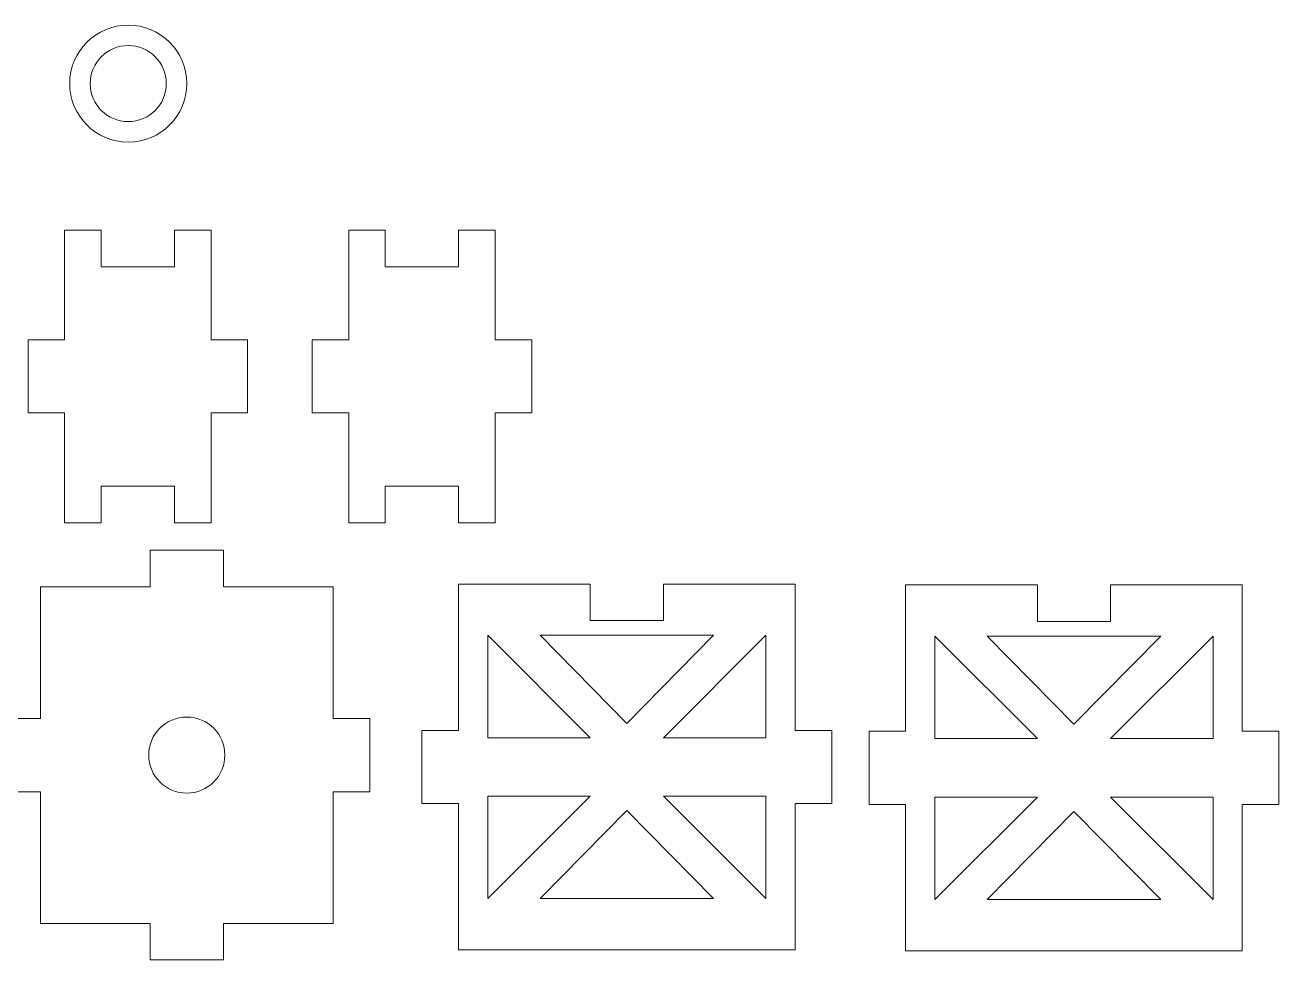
# Model space of a CAD drawing. Header units: inches. Extents: x 0.18 to 8.84, y -3.52 to -0.25.
# Drawn here: x 4.556 to 8.839, y -3.49 to -0.296 of the extents above; entities that cross this region are included whole.
import ezdxf

# ---------------------------------------------------------------- set-up
doc = ezdxf.new("R2010")
doc.units = ezdxf.units.IN
doc.header["$MEASUREMENT"] = 0
doc.layers.add('Layer 1', color=7, linetype='Continuous')

# ---------------------------------------------------------------- blocks, each defined once
blk = doc.blocks.new('block 103')
at = {"layer": 'Layer 1', "color": 7, "lineweight": 15, "true_color": 0xffffff}
blk.add_lwpolyline([(4.8163, -0.9964), (4.6913, -0.9964)], dxfattribs=at)
blk = doc.blocks.new('block 104')
at = {"layer": 'Layer 1', "color": 7, "lineweight": 15, "true_color": 0xffffff}
blk.add_lwpolyline([(4.8163, -1.1214), (4.8163, -0.9964)], dxfattribs=at)
blk = doc.blocks.new('block 105')
at = {"layer": 'Layer 1', "color": 7, "lineweight": 15, "true_color": 0xffffff}
blk.add_lwpolyline([(5.0663, -1.1214), (4.8163, -1.1214)], dxfattribs=at)
blk = doc.blocks.new('block 106')
at = {"layer": 'Layer 1', "color": 7, "lineweight": 15, "true_color": 0xffffff}
blk.add_lwpolyline([(5.0663, -0.9964), (5.0663, -1.1214)], dxfattribs=at)
blk = doc.blocks.new('block 107')
at = {"layer": 'Layer 1', "color": 7, "lineweight": 15, "true_color": 0xffffff}
blk.add_lwpolyline([(5.1913, -0.9964), (5.0663, -0.9964)], dxfattribs=at)
blk = doc.blocks.new('block 108')
at = {"layer": 'Layer 1', "color": 7, "lineweight": 15, "true_color": 0xffffff}
blk.add_lwpolyline([(5.1913, -1.3714), (5.1913, -0.9964)], dxfattribs=at)
blk = doc.blocks.new('block 109')
at = {"layer": 'Layer 1', "color": 7, "lineweight": 15, "true_color": 0xffffff}
blk.add_lwpolyline([(5.3163, -1.3714), (5.1913, -1.3714)], dxfattribs=at)
blk = doc.blocks.new('block 110')
at = {"layer": 'Layer 1', "color": 7, "lineweight": 15, "true_color": 0xffffff}
blk.add_lwpolyline([(5.3163, -1.6214), (5.3163, -1.3714)], dxfattribs=at)
blk = doc.blocks.new('block 111')
at = {"layer": 'Layer 1', "color": 7, "lineweight": 15, "true_color": 0xffffff}
blk.add_lwpolyline([(5.1913, -1.6214), (5.3163, -1.6214)], dxfattribs=at)
blk = doc.blocks.new('block 112')
at = {"layer": 'Layer 1', "color": 7, "lineweight": 15, "true_color": 0xffffff}
blk.add_lwpolyline([(5.1913, -1.9964), (5.1913, -1.6214)], dxfattribs=at)
blk = doc.blocks.new('block 113')
at = {"layer": 'Layer 1', "color": 7, "lineweight": 15, "true_color": 0xffffff}
blk.add_lwpolyline([(5.0663, -1.9964), (5.1913, -1.9964)], dxfattribs=at)
blk = doc.blocks.new('block 114')
at = {"layer": 'Layer 1', "color": 7, "lineweight": 15, "true_color": 0xffffff}
blk.add_lwpolyline([(5.0663, -1.8714), (5.0663, -1.9964)], dxfattribs=at)
blk = doc.blocks.new('block 115')
at = {"layer": 'Layer 1', "color": 7, "lineweight": 15, "true_color": 0xffffff}
blk.add_lwpolyline([(4.8163, -1.8714), (5.0663, -1.8714)], dxfattribs=at)
blk = doc.blocks.new('block 116')
at = {"layer": 'Layer 1', "color": 7, "lineweight": 15, "true_color": 0xffffff}
blk.add_lwpolyline([(4.8163, -1.9964), (4.8163, -1.8714)], dxfattribs=at)
blk = doc.blocks.new('block 117')
at = {"layer": 'Layer 1', "color": 7, "lineweight": 15, "true_color": 0xffffff}
blk.add_lwpolyline([(4.6913, -1.9964), (4.8163, -1.9964)], dxfattribs=at)
blk = doc.blocks.new('block 118')
at = {"layer": 'Layer 1', "color": 7, "lineweight": 15, "true_color": 0xffffff}
blk.add_lwpolyline([(4.6913, -1.6214), (4.6913, -1.9964)], dxfattribs=at)
blk = doc.blocks.new('block 119')
at = {"layer": 'Layer 1', "color": 7, "lineweight": 15, "true_color": 0xffffff}
blk.add_lwpolyline([(4.5663, -1.6214), (4.6913, -1.6214)], dxfattribs=at)
blk = doc.blocks.new('block 120')
at = {"layer": 'Layer 1', "color": 7, "lineweight": 15, "true_color": 0xffffff}
blk.add_lwpolyline([(4.5663, -1.3714), (4.5663, -1.6214)], dxfattribs=at)
blk = doc.blocks.new('block 121')
at = {"layer": 'Layer 1', "color": 7, "lineweight": 15, "true_color": 0xffffff}
blk.add_lwpolyline([(4.6913, -1.3714), (4.5663, -1.3714)], dxfattribs=at)
blk = doc.blocks.new('block 122')
at = {"layer": 'Layer 1', "color": 7, "lineweight": 15, "true_color": 0xffffff}
blk.add_lwpolyline([(4.6913, -0.9964), (4.6913, -1.3714)], dxfattribs=at)
blk = doc.blocks.new('block 102')
at = {"layer": 'Layer 1'}
for name in ['block 103', 'block 122', 'block 104', 'block 106', 'block 107', 'block 108', 'block 105', 'block 120', 'block 121', 'block 109', 'block 110', 'block 119', 'block 118', 'block 111', 'block 112', 'block 115', 'block 116', 'block 114', 'block 117', 'block 113']:
    blk.add_blockref(name, (0, 0), dxfattribs=at)
blk = doc.blocks.new('block 124')
at = {"layer": 'Layer 1', "color": 7, "lineweight": 15, "true_color": 0xffffff}
blk.add_lwpolyline([(5.7865, -0.9964), (5.6615, -0.9964)], dxfattribs=at)
blk = doc.blocks.new('block 125')
at = {"layer": 'Layer 1', "color": 7, "lineweight": 15, "true_color": 0xffffff}
blk.add_lwpolyline([(5.7865, -1.1214), (5.7865, -0.9964)], dxfattribs=at)
blk = doc.blocks.new('block 126')
at = {"layer": 'Layer 1', "color": 7, "lineweight": 15, "true_color": 0xffffff}
blk.add_lwpolyline([(6.0365, -1.1214), (5.7865, -1.1214)], dxfattribs=at)
blk = doc.blocks.new('block 127')
at = {"layer": 'Layer 1', "color": 7, "lineweight": 15, "true_color": 0xffffff}
blk.add_lwpolyline([(6.0365, -0.9964), (6.0365, -1.1214)], dxfattribs=at)
blk = doc.blocks.new('block 128')
at = {"layer": 'Layer 1', "color": 7, "lineweight": 15, "true_color": 0xffffff}
blk.add_lwpolyline([(6.1615, -0.9964), (6.0365, -0.9964)], dxfattribs=at)
blk = doc.blocks.new('block 129')
at = {"layer": 'Layer 1', "color": 7, "lineweight": 15, "true_color": 0xffffff}
blk.add_lwpolyline([(6.1615, -1.3714), (6.1615, -0.9964)], dxfattribs=at)
blk = doc.blocks.new('block 130')
at = {"layer": 'Layer 1', "color": 7, "lineweight": 15, "true_color": 0xffffff}
blk.add_lwpolyline([(6.2865, -1.3714), (6.1615, -1.3714)], dxfattribs=at)
blk = doc.blocks.new('block 131')
at = {"layer": 'Layer 1', "color": 7, "lineweight": 15, "true_color": 0xffffff}
blk.add_lwpolyline([(6.2865, -1.6214), (6.2865, -1.3714)], dxfattribs=at)
blk = doc.blocks.new('block 132')
at = {"layer": 'Layer 1', "color": 7, "lineweight": 15, "true_color": 0xffffff}
blk.add_lwpolyline([(6.1615, -1.6214), (6.2865, -1.6214)], dxfattribs=at)
blk = doc.blocks.new('block 133')
at = {"layer": 'Layer 1', "color": 7, "lineweight": 15, "true_color": 0xffffff}
blk.add_lwpolyline([(6.1615, -1.9964), (6.1615, -1.6214)], dxfattribs=at)
blk = doc.blocks.new('block 134')
at = {"layer": 'Layer 1', "color": 7, "lineweight": 15, "true_color": 0xffffff}
blk.add_lwpolyline([(6.0365, -1.9964), (6.1615, -1.9964)], dxfattribs=at)
blk = doc.blocks.new('block 135')
at = {"layer": 'Layer 1', "color": 7, "lineweight": 15, "true_color": 0xffffff}
blk.add_lwpolyline([(6.0365, -1.8714), (6.0365, -1.9964)], dxfattribs=at)
blk = doc.blocks.new('block 136')
at = {"layer": 'Layer 1', "color": 7, "lineweight": 15, "true_color": 0xffffff}
blk.add_lwpolyline([(5.7865, -1.8714), (6.0365, -1.8714)], dxfattribs=at)
blk = doc.blocks.new('block 137')
at = {"layer": 'Layer 1', "color": 7, "lineweight": 15, "true_color": 0xffffff}
blk.add_lwpolyline([(5.7865, -1.9964), (5.7865, -1.8714)], dxfattribs=at)
blk = doc.blocks.new('block 138')
at = {"layer": 'Layer 1', "color": 7, "lineweight": 15, "true_color": 0xffffff}
blk.add_lwpolyline([(5.6615, -1.9964), (5.7865, -1.9964)], dxfattribs=at)
blk = doc.blocks.new('block 139')
at = {"layer": 'Layer 1', "color": 7, "lineweight": 15, "true_color": 0xffffff}
blk.add_lwpolyline([(5.6615, -1.6214), (5.6615, -1.9964)], dxfattribs=at)
blk = doc.blocks.new('block 140')
at = {"layer": 'Layer 1', "color": 7, "lineweight": 15, "true_color": 0xffffff}
blk.add_lwpolyline([(5.5365, -1.6214), (5.6615, -1.6214)], dxfattribs=at)
blk = doc.blocks.new('block 141')
at = {"layer": 'Layer 1', "color": 7, "lineweight": 15, "true_color": 0xffffff}
blk.add_lwpolyline([(5.5365, -1.3714), (5.5365, -1.6214)], dxfattribs=at)
blk = doc.blocks.new('block 142')
at = {"layer": 'Layer 1', "color": 7, "lineweight": 15, "true_color": 0xffffff}
blk.add_lwpolyline([(5.6615, -1.3714), (5.5365, -1.3714)], dxfattribs=at)
blk = doc.blocks.new('block 143')
at = {"layer": 'Layer 1', "color": 7, "lineweight": 15, "true_color": 0xffffff}
blk.add_lwpolyline([(5.6615, -0.9964), (5.6615, -1.3714)], dxfattribs=at)
blk = doc.blocks.new('block 123')
at = {"layer": 'Layer 1'}
for name in ['block 124', 'block 143', 'block 125', 'block 127', 'block 128', 'block 129', 'block 126', 'block 141', 'block 142', 'block 130', 'block 131', 'block 140', 'block 139', 'block 132', 'block 133', 'block 136', 'block 137', 'block 135', 'block 138', 'block 134']:
    blk.add_blockref(name, (0, 0), dxfattribs=at)
blk = doc.blocks.new('block 151')
at = {"layer": 'Layer 1', "color": 7, "lineweight": 15, "true_color": 0xffffff}
blk.add_open_spline([(5.0385, -0.4958), (5.0385, -0.424), (4.9803, -0.3658), (4.9085, -0.3658), (4.8367, -0.3658), (4.7785, -0.424), (4.7785, -0.4958), (4.7785, -0.5676), (4.8367, -0.6258), (4.9085, -0.6258), (4.9803, -0.6258), (5.0385, -0.5676), (5.0385, -0.4958), (5.0385, -0.4958), (5.0385, -0.4958), (5.0385, -0.4958)], degree=3, knots=[0, 0, 0, 0, 1, 1, 1, 2, 2, 2, 3, 3, 3, 4, 4, 4, 5, 5, 5, 5], dxfattribs=at)
blk = doc.blocks.new('block 152')
at = {"layer": 'Layer 1', "color": 7, "lineweight": 15, "true_color": 0xffffff}
blk.add_open_spline([(5.1085, -0.4958), (5.1085, -0.3853), (5.019, -0.2958), (4.9085, -0.2958), (4.7981, -0.2958), (4.7085, -0.3853), (4.7085, -0.4958), (4.7085, -0.6062), (4.7981, -0.6958), (4.9085, -0.6958), (5.019, -0.6958), (5.1085, -0.6062), (5.1085, -0.4958), (5.1085, -0.4958), (5.1085, -0.4958), (5.1085, -0.4958)], degree=3, knots=[0, 0, 0, 0, 1, 1, 1, 2, 2, 2, 3, 3, 3, 4, 4, 4, 5, 5, 5, 5], dxfattribs=at)
blk = doc.blocks.new('block 150')
at = {"layer": 'Layer 1'}
for name in ['block 152', 'block 151']:
    blk.add_blockref(name, (0, 0), dxfattribs=at)
blk = doc.blocks.new('block 306')
at = {"layer": 'Layer 1', "color": 7, "lineweight": 15, "true_color": 0xffffff}
blk.add_open_spline([(5.2385, -2.7905), (5.2385, -2.7187), (5.1803, -2.6605), (5.1085, -2.6605), (5.0367, -2.6605), (4.9785, -2.7187), (4.9785, -2.7905), (4.9785, -2.8623), (5.0367, -2.9205), (5.1085, -2.9205), (5.1803, -2.9205), (5.2385, -2.8623), (5.2385, -2.7905), (5.2385, -2.7905), (5.2385, -2.7905), (5.2385, -2.7905)], degree=3, knots=[0, 0, 0, 0, 1, 1, 1, 2, 2, 2, 3, 3, 3, 4, 4, 4, 5, 5, 5, 5], dxfattribs=at)
blk = doc.blocks.new('block 307')
at = {"layer": 'Layer 1', "color": 7, "lineweight": 15, "true_color": 0xffffff}
blk.add_lwpolyline([(4.9835, -2.2155), (4.6085, -2.2155)], dxfattribs=at)
blk = doc.blocks.new('block 308')
at = {"layer": 'Layer 1', "color": 7, "lineweight": 15, "true_color": 0xffffff}
blk.add_lwpolyline([(4.9835, -2.0905), (4.9835, -2.2155)], dxfattribs=at)
blk = doc.blocks.new('block 309')
at = {"layer": 'Layer 1', "color": 7, "lineweight": 15, "true_color": 0xffffff}
blk.add_lwpolyline([(5.2335, -2.0905), (4.9835, -2.0905)], dxfattribs=at)
blk = doc.blocks.new('block 310')
at = {"layer": 'Layer 1', "color": 7, "lineweight": 15, "true_color": 0xffffff}
blk.add_lwpolyline([(5.2335, -2.2155), (5.2335, -2.0905)], dxfattribs=at)
blk = doc.blocks.new('block 311')
at = {"layer": 'Layer 1', "color": 7, "lineweight": 15, "true_color": 0xffffff}
blk.add_lwpolyline([(5.6085, -2.2155), (5.2335, -2.2155)], dxfattribs=at)
blk = doc.blocks.new('block 312')
at = {"layer": 'Layer 1', "color": 7, "lineweight": 15, "true_color": 0xffffff}
blk.add_lwpolyline([(5.6085, -2.6655), (5.6085, -2.2155)], dxfattribs=at)
blk = doc.blocks.new('block 313')
at = {"layer": 'Layer 1', "color": 7, "lineweight": 15, "true_color": 0xffffff}
blk.add_lwpolyline([(5.7335, -2.6655), (5.6085, -2.6655)], dxfattribs=at)
blk = doc.blocks.new('block 314')
at = {"layer": 'Layer 1', "color": 7, "lineweight": 15, "true_color": 0xffffff}
blk.add_lwpolyline([(5.7335, -2.9155), (5.7335, -2.6655)], dxfattribs=at)
blk = doc.blocks.new('block 315')
at = {"layer": 'Layer 1', "color": 7, "lineweight": 15, "true_color": 0xffffff}
blk.add_lwpolyline([(5.6085, -2.9155), (5.7335, -2.9155)], dxfattribs=at)
blk = doc.blocks.new('block 316')
at = {"layer": 'Layer 1', "color": 7, "lineweight": 15, "true_color": 0xffffff}
blk.add_lwpolyline([(5.6085, -3.3655), (5.6085, -2.9155)], dxfattribs=at)
blk = doc.blocks.new('block 317')
at = {"layer": 'Layer 1', "color": 7, "lineweight": 15, "true_color": 0xffffff}
blk.add_lwpolyline([(5.2335, -3.3655), (5.6085, -3.3655)], dxfattribs=at)
blk = doc.blocks.new('block 318')
at = {"layer": 'Layer 1', "color": 7, "lineweight": 15, "true_color": 0xffffff}
blk.add_lwpolyline([(5.2335, -3.4905), (5.2335, -3.3655)], dxfattribs=at)
blk = doc.blocks.new('block 319')
at = {"layer": 'Layer 1', "color": 7, "lineweight": 15, "true_color": 0xffffff}
blk.add_lwpolyline([(4.9835, -3.4905), (5.2335, -3.4905)], dxfattribs=at)
blk = doc.blocks.new('block 320')
at = {"layer": 'Layer 1', "color": 7, "lineweight": 15, "true_color": 0xffffff}
blk.add_lwpolyline([(4.9835, -3.3655), (4.9835, -3.4905)], dxfattribs=at)
blk = doc.blocks.new('block 321')
at = {"layer": 'Layer 1', "color": 7, "lineweight": 15, "true_color": 0xffffff}
blk.add_lwpolyline([(4.6085, -3.3655), (4.9835, -3.3655)], dxfattribs=at)
blk = doc.blocks.new('block 322')
at = {"layer": 'Layer 1', "color": 7, "lineweight": 15, "true_color": 0xffffff}
blk.add_lwpolyline([(4.6085, -2.9155), (4.6085, -3.3655)], dxfattribs=at)
blk = doc.blocks.new('block 323')
at = {"layer": 'Layer 1', "color": 7, "lineweight": 15, "true_color": 0xffffff}
blk.add_lwpolyline([(4.4835, -2.9155), (4.6085, -2.9155)], dxfattribs=at)
blk = doc.blocks.new('block 324')
at = {"layer": 'Layer 1', "color": 7, "lineweight": 15, "true_color": 0xffffff}
blk.add_lwpolyline([(4.4835, -2.6655), (4.4835, -2.9155)], dxfattribs=at)
blk = doc.blocks.new('block 325')
at = {"layer": 'Layer 1', "color": 7, "lineweight": 15, "true_color": 0xffffff}
blk.add_lwpolyline([(4.6085, -2.6655), (4.4835, -2.6655)], dxfattribs=at)
blk = doc.blocks.new('block 326')
at = {"layer": 'Layer 1', "color": 7, "lineweight": 15, "true_color": 0xffffff}
blk.add_lwpolyline([(4.6085, -2.2155), (4.6085, -2.6655)], dxfattribs=at)
blk = doc.blocks.new('block 305')
at = {"layer": 'Layer 1'}
for name in ['block 308', 'block 309', 'block 310', 'block 307', 'block 326', 'block 311', 'block 312', 'block 324', 'block 325', 'block 306', 'block 313', 'block 314', 'block 323', 'block 322', 'block 315', 'block 316', 'block 321', 'block 320', 'block 317', 'block 318', 'block 319']:
    blk.add_blockref(name, (0, 0), dxfattribs=at)
blk = doc.blocks.new('block 328')
at = {"layer": 'Layer 1', "color": 7, "lineweight": 15, "true_color": 0xffffff}
blk.add_lwpolyline([(6.7365, -2.7311), (7.0865, -2.7311)], dxfattribs=at)
blk = doc.blocks.new('block 329')
at = {"layer": 'Layer 1', "color": 7, "lineweight": 15, "true_color": 0xffffff}
blk.add_lwpolyline([(7.0865, -2.7311), (7.0865, -2.3811)], dxfattribs=at)
blk = doc.blocks.new('block 330')
at = {"layer": 'Layer 1', "color": 7, "lineweight": 15, "true_color": 0xffffff}
blk.add_lwpolyline([(7.0865, -2.3811), (6.7365, -2.7311)], dxfattribs=at)
blk = doc.blocks.new('block 331')
at = {"layer": 'Layer 1', "color": 7, "lineweight": 15, "true_color": 0xffffff}
blk.add_lwpolyline([(6.4865, -2.7311), (6.1365, -2.3811)], dxfattribs=at)
blk = doc.blocks.new('block 332')
at = {"layer": 'Layer 1', "color": 7, "lineweight": 15, "true_color": 0xffffff}
blk.add_lwpolyline([(6.1365, -2.3811), (6.1365, -2.7311)], dxfattribs=at)
blk = doc.blocks.new('block 333')
at = {"layer": 'Layer 1', "color": 7, "lineweight": 15, "true_color": 0xffffff}
blk.add_lwpolyline([(6.1365, -2.7311), (6.4865, -2.7311)], dxfattribs=at)
blk = doc.blocks.new('block 334')
at = {"layer": 'Layer 1', "color": 7, "lineweight": 15, "true_color": 0xffffff}
blk.add_lwpolyline([(6.1365, -3.2811), (6.4865, -2.9311)], dxfattribs=at)
blk = doc.blocks.new('block 335')
at = {"layer": 'Layer 1', "color": 7, "lineweight": 15, "true_color": 0xffffff}
blk.add_lwpolyline([(6.4865, -2.9311), (6.1365, -2.9311)], dxfattribs=at)
blk = doc.blocks.new('block 336')
at = {"layer": 'Layer 1', "color": 7, "lineweight": 15, "true_color": 0xffffff}
blk.add_lwpolyline([(6.1365, -2.9311), (6.1365, -3.2811)], dxfattribs=at)
blk = doc.blocks.new('block 337')
at = {"layer": 'Layer 1', "color": 7, "lineweight": 15, "true_color": 0xffffff}
blk.add_lwpolyline([(6.7365, -2.9311), (7.0865, -3.2811)], dxfattribs=at)
blk = doc.blocks.new('block 338')
at = {"layer": 'Layer 1', "color": 7, "lineweight": 15, "true_color": 0xffffff}
blk.add_lwpolyline([(7.0865, -3.2811), (7.0865, -2.9311)], dxfattribs=at)
blk = doc.blocks.new('block 339')
at = {"layer": 'Layer 1', "color": 7, "lineweight": 15, "true_color": 0xffffff}
blk.add_lwpolyline([(7.0865, -2.9311), (6.7365, -2.9311)], dxfattribs=at)
blk = doc.blocks.new('block 340')
at = {"layer": 'Layer 1', "color": 7, "lineweight": 15, "true_color": 0xffffff}
blk.add_lwpolyline([(6.9076, -2.3811), (6.3153, -2.3811)], dxfattribs=at)
blk = doc.blocks.new('block 341')
at = {"layer": 'Layer 1', "color": 7, "lineweight": 15, "true_color": 0xffffff}
blk.add_lwpolyline([(6.3153, -2.3811), (6.6115, -2.6823)], dxfattribs=at)
blk = doc.blocks.new('block 342')
at = {"layer": 'Layer 1', "color": 7, "lineweight": 15, "true_color": 0xffffff}
blk.add_lwpolyline([(6.6115, -2.6823), (6.9076, -2.3811)], dxfattribs=at)
blk = doc.blocks.new('block 343')
at = {"layer": 'Layer 1', "color": 7, "lineweight": 15, "true_color": 0xffffff}
blk.add_lwpolyline([(6.9076, -3.2811), (6.6115, -2.9798)], dxfattribs=at)
blk = doc.blocks.new('block 344')
at = {"layer": 'Layer 1', "color": 7, "lineweight": 15, "true_color": 0xffffff}
blk.add_lwpolyline([(6.6115, -2.9798), (6.3153, -3.2811)], dxfattribs=at)
blk = doc.blocks.new('block 345')
at = {"layer": 'Layer 1', "color": 7, "lineweight": 15, "true_color": 0xffffff}
blk.add_lwpolyline([(6.3153, -3.2811), (6.9076, -3.2811)], dxfattribs=at)
blk = doc.blocks.new('block 346')
at = {"layer": 'Layer 1', "color": 7, "lineweight": 15, "true_color": 0xffffff}
blk.add_lwpolyline([(6.4865, -2.2061), (6.0365, -2.2061)], dxfattribs=at)
blk = doc.blocks.new('block 347')
at = {"layer": 'Layer 1', "color": 7, "lineweight": 15, "true_color": 0xffffff}
blk.add_lwpolyline([(6.4865, -2.3311), (6.4865, -2.2061)], dxfattribs=at)
blk = doc.blocks.new('block 348')
at = {"layer": 'Layer 1', "color": 7, "lineweight": 15, "true_color": 0xffffff}
blk.add_lwpolyline([(6.7365, -2.3311), (6.4865, -2.3311)], dxfattribs=at)
blk = doc.blocks.new('block 349')
at = {"layer": 'Layer 1', "color": 7, "lineweight": 15, "true_color": 0xffffff}
blk.add_lwpolyline([(6.7365, -2.2061), (6.7365, -2.3311)], dxfattribs=at)
blk = doc.blocks.new('block 350')
at = {"layer": 'Layer 1', "color": 7, "lineweight": 15, "true_color": 0xffffff}
blk.add_lwpolyline([(7.1865, -2.2061), (6.7365, -2.2061)], dxfattribs=at)
blk = doc.blocks.new('block 351')
at = {"layer": 'Layer 1', "color": 7, "lineweight": 15, "true_color": 0xffffff}
blk.add_lwpolyline([(7.1865, -2.7061), (7.1865, -2.2061)], dxfattribs=at)
blk = doc.blocks.new('block 352')
at = {"layer": 'Layer 1', "color": 7, "lineweight": 15, "true_color": 0xffffff}
blk.add_lwpolyline([(7.3115, -2.7061), (7.1865, -2.7061)], dxfattribs=at)
blk = doc.blocks.new('block 353')
at = {"layer": 'Layer 1', "color": 7, "lineweight": 15, "true_color": 0xffffff}
blk.add_lwpolyline([(7.3115, -2.9561), (7.3115, -2.7061)], dxfattribs=at)
blk = doc.blocks.new('block 354')
at = {"layer": 'Layer 1', "color": 7, "lineweight": 15, "true_color": 0xffffff}
blk.add_lwpolyline([(7.1865, -2.9561), (7.3115, -2.9561)], dxfattribs=at)
blk = doc.blocks.new('block 355')
at = {"layer": 'Layer 1', "color": 7, "lineweight": 15, "true_color": 0xffffff}
blk.add_lwpolyline([(7.1865, -3.4561), (7.1865, -2.9561)], dxfattribs=at)
blk = doc.blocks.new('block 356')
at = {"layer": 'Layer 1', "color": 7, "lineweight": 15, "true_color": 0xffffff}
blk.add_lwpolyline([(6.0365, -3.4561), (7.1865, -3.4561)], dxfattribs=at)
blk = doc.blocks.new('block 357')
at = {"layer": 'Layer 1', "color": 7, "lineweight": 15, "true_color": 0xffffff}
blk.add_lwpolyline([(6.0365, -2.9561), (6.0365, -3.4561)], dxfattribs=at)
blk = doc.blocks.new('block 358')
at = {"layer": 'Layer 1', "color": 7, "lineweight": 15, "true_color": 0xffffff}
blk.add_lwpolyline([(5.9115, -2.9561), (6.0365, -2.9561)], dxfattribs=at)
blk = doc.blocks.new('block 359')
at = {"layer": 'Layer 1', "color": 7, "lineweight": 15, "true_color": 0xffffff}
blk.add_lwpolyline([(5.9115, -2.7061), (5.9115, -2.9561)], dxfattribs=at)
blk = doc.blocks.new('block 360')
at = {"layer": 'Layer 1', "color": 7, "lineweight": 15, "true_color": 0xffffff}
blk.add_lwpolyline([(6.0365, -2.7061), (5.9115, -2.7061)], dxfattribs=at)
blk = doc.blocks.new('block 361')
at = {"layer": 'Layer 1', "color": 7, "lineweight": 15, "true_color": 0xffffff}
blk.add_lwpolyline([(6.0365, -2.2061), (6.0365, -2.7061)], dxfattribs=at)
blk = doc.blocks.new('block 327')
at = {"layer": 'Layer 1'}
for name in ['block 346', 'block 361', 'block 347', 'block 349', 'block 350', 'block 351', 'block 348', 'block 331', 'block 332', 'block 340', 'block 341', 'block 342', 'block 330', 'block 329', 'block 359', 'block 360', 'block 333', 'block 328', 'block 352', 'block 353', 'block 334', 'block 335', 'block 336', 'block 337', 'block 339', 'block 338', 'block 358', 'block 357', 'block 344', 'block 343', 'block 354', 'block 355', 'block 345', 'block 356']:
    blk.add_blockref(name, (0, 0), dxfattribs=at)
blk = doc.blocks.new('block 363')
at = {"layer": 'Layer 1', "color": 7, "lineweight": 15, "true_color": 0xffffff}
blk.add_lwpolyline([(8.2639, -2.734), (8.6139, -2.734)], dxfattribs=at)
blk = doc.blocks.new('block 364')
at = {"layer": 'Layer 1', "color": 7, "lineweight": 15, "true_color": 0xffffff}
blk.add_lwpolyline([(8.6139, -2.734), (8.6139, -2.384)], dxfattribs=at)
blk = doc.blocks.new('block 365')
at = {"layer": 'Layer 1', "color": 7, "lineweight": 15, "true_color": 0xffffff}
blk.add_lwpolyline([(8.6139, -2.384), (8.2639, -2.734)], dxfattribs=at)
blk = doc.blocks.new('block 366')
at = {"layer": 'Layer 1', "color": 7, "lineweight": 15, "true_color": 0xffffff}
blk.add_lwpolyline([(8.0139, -2.734), (7.6639, -2.384)], dxfattribs=at)
blk = doc.blocks.new('block 367')
at = {"layer": 'Layer 1', "color": 7, "lineweight": 15, "true_color": 0xffffff}
blk.add_lwpolyline([(7.6639, -2.384), (7.6639, -2.734)], dxfattribs=at)
blk = doc.blocks.new('block 368')
at = {"layer": 'Layer 1', "color": 7, "lineweight": 15, "true_color": 0xffffff}
blk.add_lwpolyline([(7.6639, -2.734), (8.0139, -2.734)], dxfattribs=at)
blk = doc.blocks.new('block 369')
at = {"layer": 'Layer 1', "color": 7, "lineweight": 15, "true_color": 0xffffff}
blk.add_lwpolyline([(7.6639, -3.284), (8.0139, -2.934)], dxfattribs=at)
blk = doc.blocks.new('block 370')
at = {"layer": 'Layer 1', "color": 7, "lineweight": 15, "true_color": 0xffffff}
blk.add_lwpolyline([(8.0139, -2.934), (7.6639, -2.934)], dxfattribs=at)
blk = doc.blocks.new('block 371')
at = {"layer": 'Layer 1', "color": 7, "lineweight": 15, "true_color": 0xffffff}
blk.add_lwpolyline([(7.6639, -2.934), (7.6639, -3.284)], dxfattribs=at)
blk = doc.blocks.new('block 372')
at = {"layer": 'Layer 1', "color": 7, "lineweight": 15, "true_color": 0xffffff}
blk.add_lwpolyline([(8.2639, -2.934), (8.6139, -3.284)], dxfattribs=at)
blk = doc.blocks.new('block 373')
at = {"layer": 'Layer 1', "color": 7, "lineweight": 15, "true_color": 0xffffff}
blk.add_lwpolyline([(8.6139, -3.284), (8.6139, -2.934)], dxfattribs=at)
blk = doc.blocks.new('block 374')
at = {"layer": 'Layer 1', "color": 7, "lineweight": 15, "true_color": 0xffffff}
blk.add_lwpolyline([(8.6139, -2.934), (8.2639, -2.934)], dxfattribs=at)
blk = doc.blocks.new('block 375')
at = {"layer": 'Layer 1', "color": 7, "lineweight": 15, "true_color": 0xffffff}
blk.add_lwpolyline([(8.435, -2.384), (7.8427, -2.384)], dxfattribs=at)
blk = doc.blocks.new('block 376')
at = {"layer": 'Layer 1', "color": 7, "lineweight": 15, "true_color": 0xffffff}
blk.add_lwpolyline([(7.8427, -2.384), (8.1389, -2.6853)], dxfattribs=at)
blk = doc.blocks.new('block 377')
at = {"layer": 'Layer 1', "color": 7, "lineweight": 15, "true_color": 0xffffff}
blk.add_lwpolyline([(8.1389, -2.6853), (8.435, -2.384)], dxfattribs=at)
blk = doc.blocks.new('block 378')
at = {"layer": 'Layer 1', "color": 7, "lineweight": 15, "true_color": 0xffffff}
blk.add_lwpolyline([(8.435, -3.284), (8.1389, -2.9828)], dxfattribs=at)
blk = doc.blocks.new('block 379')
at = {"layer": 'Layer 1', "color": 7, "lineweight": 15, "true_color": 0xffffff}
blk.add_lwpolyline([(8.1389, -2.9828), (7.8427, -3.284)], dxfattribs=at)
blk = doc.blocks.new('block 380')
at = {"layer": 'Layer 1', "color": 7, "lineweight": 15, "true_color": 0xffffff}
blk.add_lwpolyline([(7.8427, -3.284), (8.435, -3.284)], dxfattribs=at)
blk = doc.blocks.new('block 381')
at = {"layer": 'Layer 1', "color": 7, "lineweight": 15, "true_color": 0xffffff}
blk.add_lwpolyline([(8.0139, -2.209), (7.5639, -2.209)], dxfattribs=at)
blk = doc.blocks.new('block 382')
at = {"layer": 'Layer 1', "color": 7, "lineweight": 15, "true_color": 0xffffff}
blk.add_lwpolyline([(8.0139, -2.334), (8.0139, -2.209)], dxfattribs=at)
blk = doc.blocks.new('block 383')
at = {"layer": 'Layer 1', "color": 7, "lineweight": 15, "true_color": 0xffffff}
blk.add_lwpolyline([(8.2639, -2.334), (8.0139, -2.334)], dxfattribs=at)
blk = doc.blocks.new('block 384')
at = {"layer": 'Layer 1', "color": 7, "lineweight": 15, "true_color": 0xffffff}
blk.add_lwpolyline([(8.2639, -2.209), (8.2639, -2.334)], dxfattribs=at)
blk = doc.blocks.new('block 385')
at = {"layer": 'Layer 1', "color": 7, "lineweight": 15, "true_color": 0xffffff}
blk.add_lwpolyline([(8.7139, -2.209), (8.2639, -2.209)], dxfattribs=at)
blk = doc.blocks.new('block 386')
at = {"layer": 'Layer 1', "color": 7, "lineweight": 15, "true_color": 0xffffff}
blk.add_lwpolyline([(8.7139, -2.709), (8.7139, -2.209)], dxfattribs=at)
blk = doc.blocks.new('block 387')
at = {"layer": 'Layer 1', "color": 7, "lineweight": 15, "true_color": 0xffffff}
blk.add_lwpolyline([(8.8389, -2.709), (8.7139, -2.709)], dxfattribs=at)
blk = doc.blocks.new('block 388')
at = {"layer": 'Layer 1', "color": 7, "lineweight": 15, "true_color": 0xffffff}
blk.add_lwpolyline([(8.8389, -2.959), (8.8389, -2.709)], dxfattribs=at)
blk = doc.blocks.new('block 389')
at = {"layer": 'Layer 1', "color": 7, "lineweight": 15, "true_color": 0xffffff}
blk.add_lwpolyline([(8.7139, -2.959), (8.8389, -2.959)], dxfattribs=at)
blk = doc.blocks.new('block 390')
at = {"layer": 'Layer 1', "color": 7, "lineweight": 15, "true_color": 0xffffff}
blk.add_lwpolyline([(8.7139, -3.459), (8.7139, -2.959)], dxfattribs=at)
blk = doc.blocks.new('block 391')
at = {"layer": 'Layer 1', "color": 7, "lineweight": 15, "true_color": 0xffffff}
blk.add_lwpolyline([(7.5639, -3.459), (8.7139, -3.459)], dxfattribs=at)
blk = doc.blocks.new('block 392')
at = {"layer": 'Layer 1', "color": 7, "lineweight": 15, "true_color": 0xffffff}
blk.add_lwpolyline([(7.5639, -2.959), (7.5639, -3.459)], dxfattribs=at)
blk = doc.blocks.new('block 393')
at = {"layer": 'Layer 1', "color": 7, "lineweight": 15, "true_color": 0xffffff}
blk.add_lwpolyline([(7.4389, -2.959), (7.5639, -2.959)], dxfattribs=at)
blk = doc.blocks.new('block 394')
at = {"layer": 'Layer 1', "color": 7, "lineweight": 15, "true_color": 0xffffff}
blk.add_lwpolyline([(7.4389, -2.709), (7.4389, -2.959)], dxfattribs=at)
blk = doc.blocks.new('block 395')
at = {"layer": 'Layer 1', "color": 7, "lineweight": 15, "true_color": 0xffffff}
blk.add_lwpolyline([(7.5639, -2.709), (7.4389, -2.709)], dxfattribs=at)
blk = doc.blocks.new('block 396')
at = {"layer": 'Layer 1', "color": 7, "lineweight": 15, "true_color": 0xffffff}
blk.add_lwpolyline([(7.5639, -2.209), (7.5639, -2.709)], dxfattribs=at)
blk = doc.blocks.new('block 362')
at = {"layer": 'Layer 1'}
for name in ['block 381', 'block 396', 'block 382', 'block 384', 'block 385', 'block 386', 'block 383', 'block 366', 'block 367', 'block 375', 'block 376', 'block 377', 'block 365', 'block 364', 'block 394', 'block 395', 'block 368', 'block 363', 'block 387', 'block 388', 'block 369', 'block 370', 'block 371', 'block 372', 'block 374', 'block 373', 'block 393', 'block 392', 'block 379', 'block 378', 'block 389', 'block 390', 'block 380', 'block 391']:
    blk.add_blockref(name, (0, 0), dxfattribs=at)

msp = doc.modelspace()

# ---------------------------------------------------------------- block references
at = {"layer": 'Layer 1'}
for name in ['block 150', 'block 102', 'block 123', 'block 305', 'block 327', 'block 362']:
    msp.add_blockref(name, (0, 0), dxfattribs=at)

doc.saveas('drawing.dxf')
